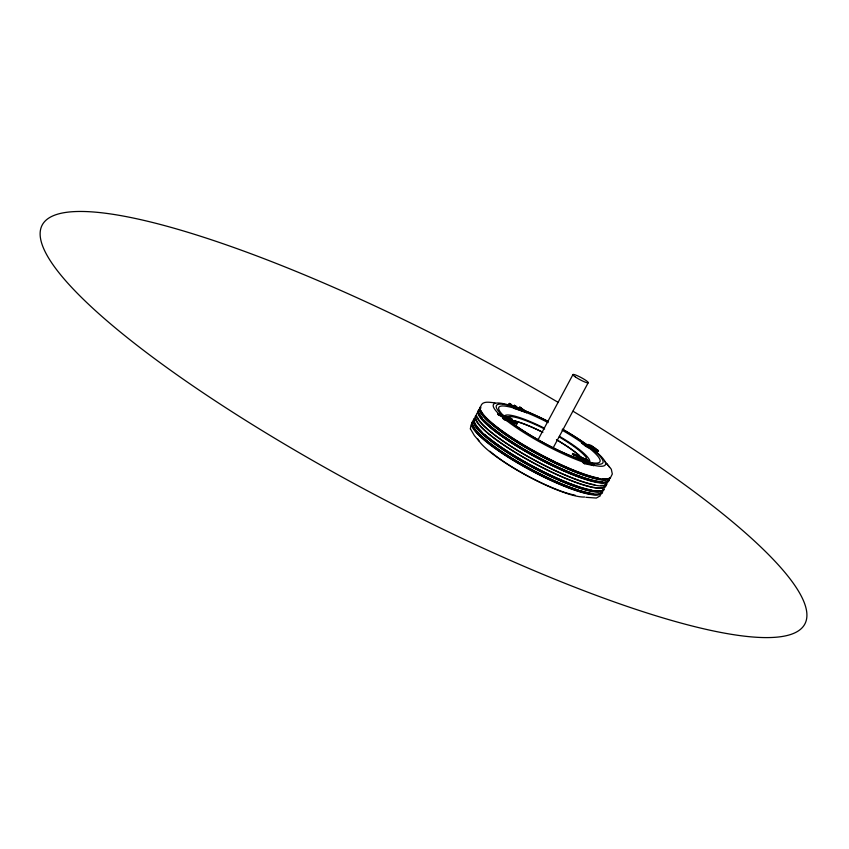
<?xml version="1.0" encoding="UTF-8"?>
<svg xmlns="http://www.w3.org/2000/svg" width="849" height="849" viewBox="0 0 849 849"><rect width="100%" height="100%" fill="white"/><g stroke="black" fill="none" stroke-linecap="round" stroke-linejoin="round"><path stroke-width="1.27" d="M478.963 440.949L474.368 435.558L470.399 428.777M470.367 429.032L470.993 424.924M507.522 418.207L498.894 415.267L497.747 414.323L498.098 413.654L510.536 417.91L511.915 419.035L511.565 419.693L504.964 419.395M498.894 415.267L499.254 414.599L498.098 413.654M522.984 410.513L519.45 407.7L519.79 407.064L526.804 412.02L526.465 412.656L514.621 408.549L509.018 404.06L509.358 403.424L515.173 407.435L518.421 408.571L518.081 409.207L514.834 408.082M499.254 414.599L509.113 417.963L502.99 417.644L502.64 418.313L504.402 419.746L516.861 423.991L517.211 423.322L516.043 422.377L505.314 418.716L511.915 419.035M513.953 407.371L510.419 404.548L510.758 403.912M504.402 419.746L504.752 419.077L502.99 417.644M518.081 409.207L513.974 405.928L514.314 405.291L519.821 409.059L524.204 410.587A60.428 10.528 28.3 0 1 547.817 421.348M517.423 408.051L515.364 406.416L515.704 405.78M514.621 408.549L515.173 407.435M519.821 409.059L519.482 409.696L523.865 411.224M522.708 409.674L520.84 408.189L521.18 407.552M516.043 422.377L515.693 423.046L516.861 423.991M537.969 439.899L572.895 374.706M553.06 448.049L588.272 382.591M584.579 459.606L573.722 455.16L572.438 454.141L572.799 453.472L588.76 460.636L588.399 461.304L581.597 459.829M573.722 455.16L574.083 454.491L572.799 453.472M581.692 442.966L582.043 442.318L583.868 442.945L586.277 445.343L589.705 446.988L587.986 444.398L590.862 445.279L598.365 450.596L598.025 451.233L596.125 450.586L594.555 448.707L590.533 446.394L589.705 446.234L591.711 448.781L587.922 447.54A5.381 0.913 28.5 0 1 585.29 446.012L581.692 442.966L588.781 447.465M583.868 442.945L583.518 443.581L583.963 443.019M574.083 454.491L586.15 459.436L578.063 457.664L577.691 458.333L591.031 464.318L588.739 463.83M579.029 459.405L579.4 458.736L578.063 457.664M588.76 460.636L580.822 458.916L592.761 463.819L594.226 464.976L593.865 465.645L584.388 463.692L583.03 462.599L583.39 461.93L591.392 463.66L579.4 458.736M584.388 463.692L584.759 463.023L594.226 464.976M587.275 459.458L586.924 460.116L588.399 461.304M596.125 450.586L595.552 448.622L591.785 446.128L590.044 445.598L591.912 448.208L588.261 446.892A5.381 0.913 28.5 0 1 585.63 445.364L582.043 442.318M592.761 463.819L592.4 464.477L593.865 465.645M600.476 495.71L596.338 498.055L585.927 497.302M494.946 402.829C490.563 402.628 482.19 400.197 480.714 406.459A74.075 13.266 28.3 0 0 537.64 453.101A74.075 13.266 28.3 0 0 610.76 477.106L612.32 474.007L611.312 469.242L604.637 461.209M583.03 462.599L586.457 463.342M582.318 459.351L584.632 459.85M588.983 445.29L587.582 445.269L589.333 447.105M598.365 450.596L596.38 449.874M504.752 419.077L517.211 423.322M506.153 419.799L514.505 422.643M497.747 414.323L508.933 418.154M509.018 404.06L510.419 404.548M513.974 405.928L515.364 406.416M519.45 407.7L520.84 408.189M526.804 412.02L514.961 407.902L509.358 403.424M580.461 459.585L587.625 462.525M572.438 454.141L584.505 459.118M590.522 445.916L595.775 449.079M519.79 407.064L524.204 410.587M524.586 411.171L526.465 412.656M514.314 405.291L518.421 408.571M583.39 461.93L584.759 463.023M597.282 450.373L598.025 451.233M606.568 463.395L609.614 467.258M573.011 411.224A430.326 84.783 27.6 0 1 658.675 616.618A430.326 84.783 27.6 0 1 44.466 250.328A430.326 84.783 27.6 0 1 558.366 402.49M575.091 495.2A60.226 11.663 28.3 0 1 489.884 451.212M584.706 497.005A63.325 12.247 28.3 0 1 526.189 475.302A63.325 12.247 28.3 0 1 477.69 438.784M602.228 492.738A73.959 13.966 28.3 0 1 528.906 469.37A73.959 13.966 28.3 0 1 472.458 422.091M601.474 492.324A73.099 13.807 28.3 0 1 529.001 469.221A73.099 13.807 28.3 0 1 473.201 422.494M593.026 493.545A73.11 13.764 28.3 0 1 579.867 490.552M578.54 490.138A73.11 13.764 28.3 0 1 512.297 458.375M511.162 457.664A73.11 13.764 28.3 0 1 473.105 425.402M602.705 491.868A73.959 13.924 28.3 0 1 529.394 468.468A73.959 13.924 28.3 0 1 472.914 421.221M603.841 489.788A73.98 13.839 28.3 0 1 530.551 466.303A73.98 13.839 28.3 0 1 474.018 419.141M603.087 489.374A73.12 13.68 28.3 0 1 530.646 466.154A73.12 13.68 28.3 0 1 474.761 419.544M599.925 490.605A73.131 13.637 28.3 0 1 595.085 490.584M591.986 490.149A73.131 13.637 28.3 0 1 580.185 487.103M579.06 486.742A73.131 13.637 28.3 0 1 530.901 465.125M529.744 464.488A73.131 13.637 28.3 0 1 484.652 434.37M481.744 431.685A73.131 13.637 28.3 0 1 474.676 422.42M604.308 488.918A73.99 13.796 28.3 0 1 531.039 465.401A73.99 13.796 28.3 0 1 474.474 418.27M605.963 484.195A74.012 13.669 28.3 0 1 536.855 464.796A74.012 13.669 28.3 0 1 475.939 415.49M605.072 485.734A73.152 13.51 28.3 0 1 532.684 462.365A73.152 13.51 28.3 0 1 476.682 415.904M602.79 485.341A73.173 13.404 28.3 0 1 600.625 485.458M594.873 484.832A73.173 13.404 28.3 0 1 525.51 455.053A73.173 13.404 28.3 0 1 477.456 417.167M606.398 483.304A73.173 13.404 28.3 0 1 604.106 485.066M607.152 483.707A74.022 13.563 28.3 0 1 533.947 459.978A74.022 13.563 28.3 0 1 477.223 413.06M608.797 479.006A74.054 13.435 28.3 0 1 539.773 459.373A74.054 13.435 28.3 0 1 478.687 410.279M607.916 480.523A73.194 13.287 28.3 0 1 538.393 458.449A73.194 13.287 28.3 0 1 478.783 411.648M602.641 481.765A73.205 13.244 28.3 0 1 503.754 436.269M502.629 435.473A73.205 13.244 28.3 0 1 484.079 420.138M482.412 418.249A73.205 13.244 28.3 0 1 479.398 413.474M609.147 480.067A74.054 13.404 28.3 0 1 535.984 456.178A74.054 13.404 28.3 0 1 479.154 409.409M610.282 477.976A74.075 13.308 28.3 0 1 537.152 454.003A74.075 13.308 28.3 0 1 480.247 407.329M609.529 477.562A73.216 13.149 28.3 0 1 537.247 453.865A73.216 13.149 28.3 0 1 481.001 407.732M606.43 478.666A73.226 13.117 28.3 0 1 603.013 478.709M598.545 478.104A73.226 13.117 28.3 0 1 556.318 462.45M555.087 461.856A73.226 13.117 28.3 0 1 480.98 410.492M590.692 447.465A63.526 11.079 28.3 0 1 589.429 464.116M585.269 462.811A63.526 11.079 28.3 0 1 505.314 419.618M503.308 417.984A63.526 11.079 28.3 0 1 515.555 407.149M516.595 407.52A63.526 11.079 28.3 0 1 548.157 421.465M562.781 429.382A63.526 11.079 28.3 0 1 587.646 445.205M590.745 447.805A60.428 10.528 28.3 0 1 585.057 461.4M583.709 460.954A60.428 10.528 28.3 0 1 507.744 419.926M505.834 418.366A60.428 10.528 28.3 0 1 517.391 408.029M518.474 408.422A60.428 10.528 28.3 0 1 521.891 409.674M562.378 429.201A60.428 10.528 28.3 0 1 588.951 446.425M588.463 447.508A57.318 9.997 28.3 0 1 586.627 461.463M578.445 458.831A57.318 9.997 28.3 0 1 510.758 421.9M503.86 415.978A57.318 9.997 28.3 0 1 548.189 422.622M562.102 430.167A57.318 9.997 28.3 0 1 587.529 446.786M504.518 415.872A48.446 8.586 28.3 0 1 544.241 428.087M559.374 436.301A48.446 8.586 28.3 0 1 589.609 462.089M506.885 417.347A45.644 8.097 28.3 0 1 544.655 429.01M559.364 437.044A45.644 8.097 28.3 0 1 586.67 458.311M510.811 420.149A45.634 8.193 28.3 0 1 542.861 432.353A45.846 8.235 28.3 0 0 510.631 420.075M581.013 457.091A45.634 8.193 28.3 0 0 556.466 439.74A45.846 8.235 28.3 0 1 579.453 455.595M575.452 376.998A8.702 1.21 28.1 0 0 588.124 382.867A8.702 1.21 28.1 0 0 578.19 376.096A8.702 1.21 28.1 0 0 575.452 376.998"/></g></svg>
